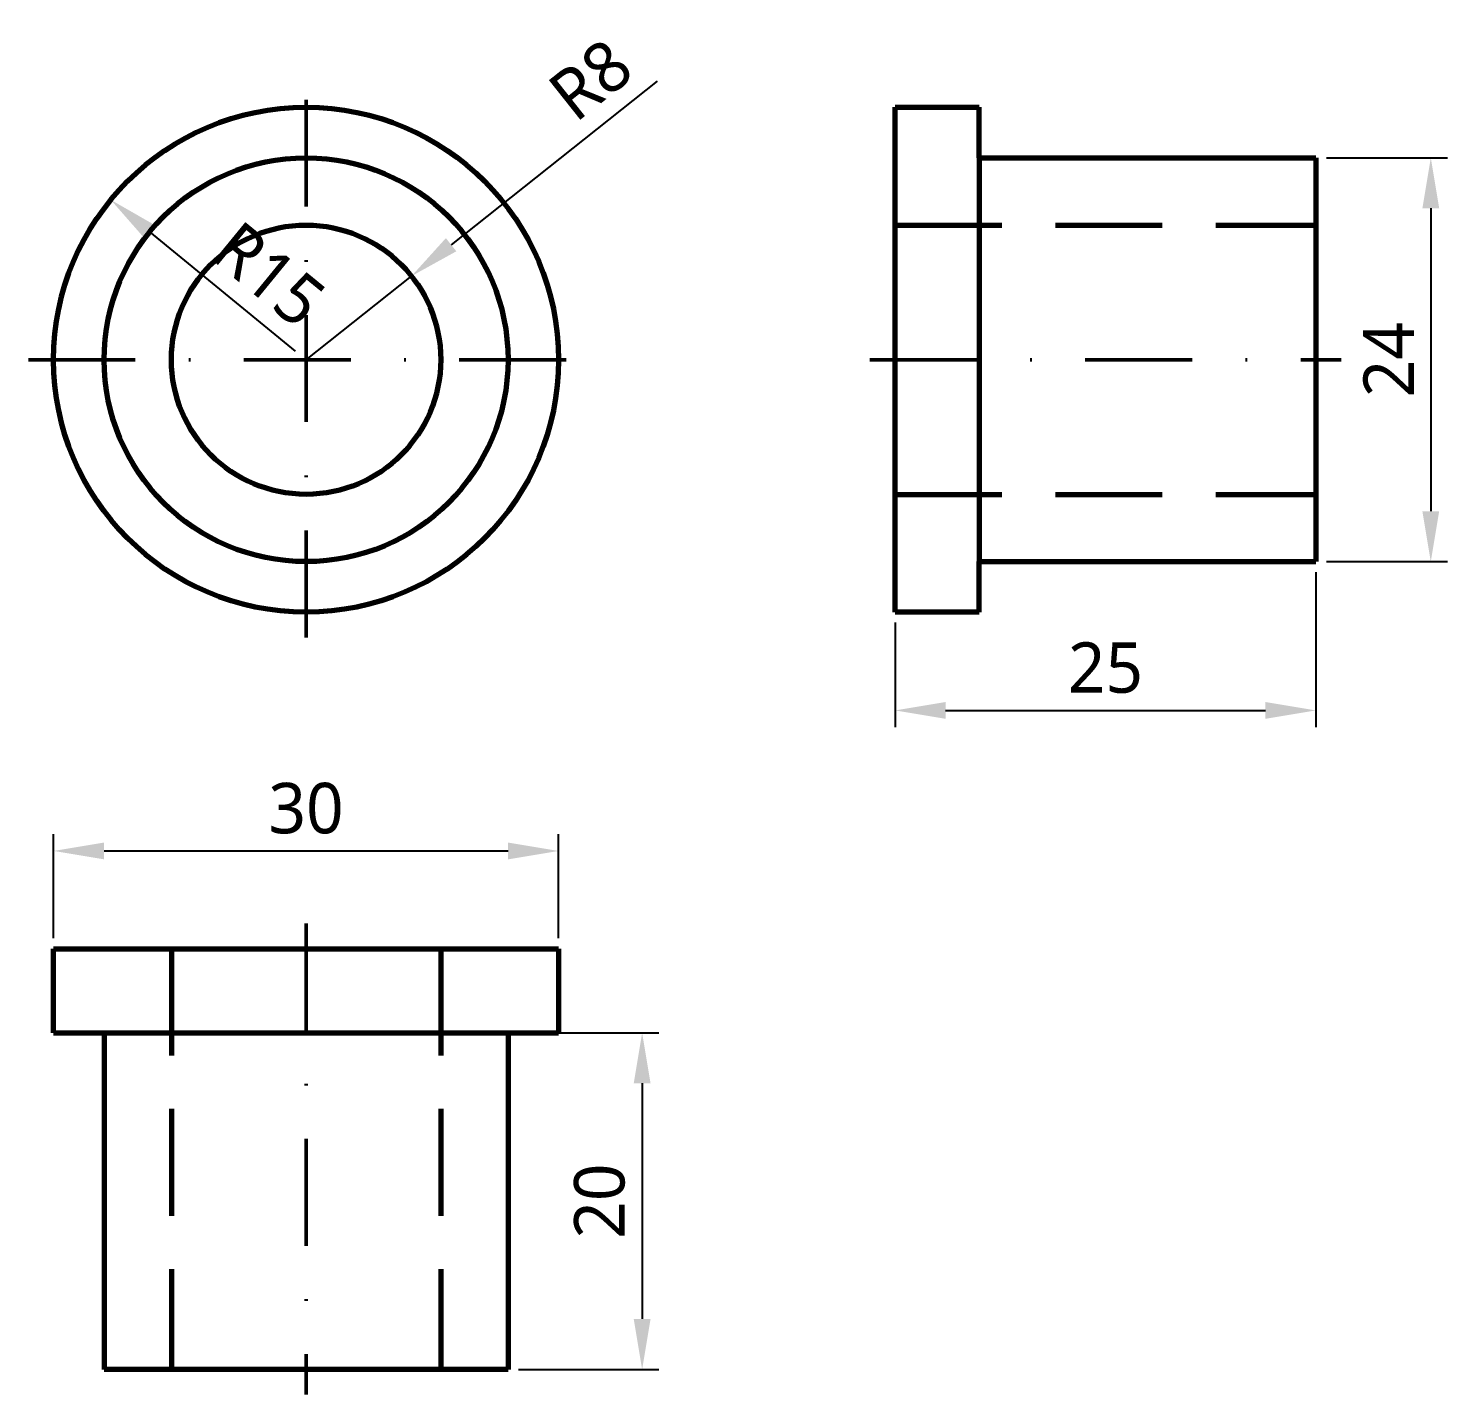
# Model space of a CAD drawing. Header units: millimetres. Extents: x 23586 to 25183, y 12357 to 12844.
# Drawn here: x 23990.7 to 24075.1, y 12605.4 to 12686.6 of the extents above; entities that cross this region are included whole.
import ezdxf

# ---------------------------------------------------------------- set-up
doc = ezdxf.new("R2010")
doc.units = ezdxf.units.MM
doc.linetypes.add('DASHDOT2', pattern=[12.7, 6.35, -3.175, 0, -3.175])
doc.linetypes.add('TRACEJADA2', pattern=[9.525, 6.35, -3.175])
doc.layers.add('Continua Larga', color=3, linetype='Continuous', lineweight=70)
doc.layers.add('tracejada larga', color=1, linetype='TRACEJADA2', lineweight=70, plot=False)
doc.layers.add('TraçoPonto Estreita', color=2, linetype='DASHDOT2', lineweight=50, plot=False)
doc.styles.add('Matheus_Aganete', font='trebuc.ttf', dxfattribs={"height": 3})
doc.dimstyles.new('Matheus', dxfattribs={"dimtxt": 3, "dimasz": 3, "dimexe": 1, "dimexo": 0.6245, "dimgap": 1, "dimtad": 1, "dimtxsty": 'Matheus_Aganete', "dimcen": 0, "dimadec": 0, "dimazin": 0, "dimtfac": 1, "dimtmove": 0, "dimatfit": 3, "dimfxl": 1, "dimarcsym": 0})

# ---------------------------------------------------------------- blocks, each defined once
blk = doc.blocks.new('*D22')
at = {"layer": 'Continua Larga', "color": 0, "lineweight": -2, "transparency": 16777216}
blk.add_line((24006.609, 12667.434), (23997.946, 12674.527), dxfattribs=at)
at = {"layer": 'Continua Larga', "color": 0, "transparency": 16777216}
blk.add_solid([(23998.263, 12674.914), (23997.629, 12674.14), (23995.625, 12676.428)], dxfattribs=at)
at = {"layer": 'Defpoints', "color": 0, "transparency": 16777216}
for p in [(23995.625, 12676.428), (24007.231, 12666.925)]:
    blk.add_point(p, dxfattribs=at)
at = {"layer": 'Continua Larga', "color": 0, "transparency": 16777216, "insert": (24005.035, 12671.98), "char_height": 3, "attachment_point": 5, "rotation": 320.68744, "style": 'Matheus_Aganete'}
blk.add_mtext('R15', dxfattribs=at)
blk = doc.blocks.new('*D23')
at = {"layer": 'Continua Larga', "color": 0, "lineweight": -2, "transparency": 16777216}
for p, q in [((24067.855, 12678.925), (24075.061, 12678.925)), ((24074.061, 12675.925), (24074.061, 12657.925)), ((24067.855, 12654.925), (24075.061, 12654.925))]:
    blk.add_line(p, q, dxfattribs=at)
at = {"layer": 'Continua Larga', "color": 0, "transparency": 16777216}
for points in [[(24073.561, 12675.925), (24074.561, 12675.925), (24074.061, 12678.925)], [(24073.561, 12657.925), (24074.561, 12657.925), (24074.061, 12654.925)]]:
    blk.add_solid(points, dxfattribs=at)
at = {"layer": 'Defpoints', "color": 0, "transparency": 16777216}
for p in [(24067.231, 12678.925), (24067.231, 12654.925), (24074.061, 12654.925)]:
    blk.add_point(p, dxfattribs=at)
at = {"layer": 'Continua Larga', "color": 0, "transparency": 16777216, "insert": (24071.555, 12666.925), "char_height": 3, "attachment_point": 5, "rotation": 90, "style": 'Matheus_Aganete'}
blk.add_mtext('24', dxfattribs=at)
blk = doc.blocks.new('*D24')
at = {"layer": 'Continua Larga', "color": 0, "lineweight": -2, "transparency": 16777216}
for p, q in [((23992.231, 12632.549), (23992.231, 12638.733)), ((24022.231, 12632.549), (24022.231, 12638.733)), ((23995.231, 12637.733), (24019.231, 12637.733))]:
    blk.add_line(p, q, dxfattribs=at)
at = {"layer": 'Continua Larga', "color": 0, "transparency": 16777216}
for points in [[(23995.231, 12638.233), (23995.231, 12637.233), (23992.231, 12637.733)], [(24019.231, 12638.233), (24019.231, 12637.233), (24022.231, 12637.733)]]:
    blk.add_solid(points, dxfattribs=at)
at = {"layer": 'Defpoints', "color": 0, "transparency": 16777216}
for p in [(24022.231, 12637.733), (23992.231, 12631.925), (24022.231, 12631.925)]:
    blk.add_point(p, dxfattribs=at)
at = {"layer": 'Continua Larga', "color": 0, "transparency": 16777216, "insert": (24007.231, 12640.259), "char_height": 3, "attachment_point": 5, "style": 'Matheus_Aganete'}
blk.add_mtext('30', dxfattribs=at)
blk = doc.blocks.new('*D25')
at = {"layer": 'Continua Larga', "color": 0, "lineweight": -2, "transparency": 16777216}
for p, q in [((24067.231, 12654.3), (24067.231, 12645.085)), ((24042.231, 12651.3), (24042.231, 12645.085)), ((24045.231, 12646.085), (24064.231, 12646.085))]:
    blk.add_line(p, q, dxfattribs=at)
at = {"layer": 'Continua Larga', "color": 0, "transparency": 16777216}
for points in [[(24045.231, 12646.585), (24045.231, 12645.585), (24042.231, 12646.085)], [(24064.231, 12646.585), (24064.231, 12645.585), (24067.231, 12646.085)]]:
    blk.add_solid(points, dxfattribs=at)
at = {"layer": 'Defpoints', "color": 0, "transparency": 16777216}
for p in [(24067.231, 12654.925), (24042.231, 12651.925), (24067.231, 12646.085)]:
    blk.add_point(p, dxfattribs=at)
at = {"layer": 'Continua Larga', "color": 0, "transparency": 16777216, "insert": (24054.731, 12648.611), "char_height": 3, "attachment_point": 5, "style": 'Matheus_Aganete'}
blk.add_mtext('25', dxfattribs=at)
blk = doc.blocks.new('*D26')
at = {"layer": 'Continua Larga', "color": 0, "lineweight": -2, "transparency": 16777216}
for p, q in [((24019.855, 12626.925), (24028.2, 12626.925)), ((24027.2, 12623.925), (24027.2, 12609.925)), ((24019.855, 12606.925), (24028.2, 12606.925))]:
    blk.add_line(p, q, dxfattribs=at)
at = {"layer": 'Continua Larga', "color": 0, "transparency": 16777216}
for points in [[(24026.7, 12623.925), (24027.7, 12623.925), (24027.2, 12626.925)], [(24026.7, 12609.925), (24027.7, 12609.925), (24027.2, 12606.925)]]:
    blk.add_solid(points, dxfattribs=at)
at = {"layer": 'Defpoints', "color": 0, "transparency": 16777216}
for p in [(24019.231, 12626.925), (24019.231, 12606.925), (24027.2, 12606.925)]:
    blk.add_point(p, dxfattribs=at)
at = {"layer": 'Continua Larga', "color": 0, "transparency": 16777216, "insert": (24024.674, 12616.925), "char_height": 3, "attachment_point": 5, "rotation": 90, "style": 'Matheus_Aganete'}
blk.add_mtext('20', dxfattribs=at)
blk = doc.blocks.new('*D27')
at = {"layer": 'Continua Larga', "color": 0, "lineweight": -2, "transparency": 16777216}
for p, q in [((24028.092, 12683.472), (24015.849, 12673.761)), ((24007.231, 12666.925), (24013.498, 12671.896))]:
    blk.add_line(p, q, dxfattribs=at)
at = {"layer": 'Continua Larga', "color": 0, "transparency": 16777216}
blk.add_solid([(24015.538, 12674.152), (24016.159, 12673.369), (24013.498, 12671.896)], dxfattribs=at)
at = {"layer": 'Defpoints', "color": 0, "transparency": 16777216}
for p in [(24013.498, 12671.896), (24007.231, 12666.925)]:
    blk.add_point(p, dxfattribs=at)
at = {"layer": 'Continua Larga', "color": 0, "transparency": 16777216, "insert": (24024.138, 12683.56), "char_height": 3, "attachment_point": 5, "rotation": 38.42159, "style": 'Matheus_Aganete'}
blk.add_mtext('R8', dxfattribs=at)

msp = doc.modelspace()

# ---------------------------------------------------------------- linework, layer by layer
at = {"layer": 'Continua Larga'}
for p, q in [((24042.231, 12651.925), (24042.231, 12681.925)), ((24042.231, 12681.925), (24047.231, 12681.925)), ((24047.231, 12678.925), (24047.231, 12681.925)), ((24047.231, 12678.925), (24067.231, 12678.925)), ((24047.231, 12678.925), (24047.231, 12654.925)), ((24067.231, 12678.925), (24067.231, 12654.925)), ((24047.231, 12651.925), (24047.231, 12654.925)), ((24047.231, 12654.925), (24067.231, 12654.925)), ((24047.231, 12651.925), (24042.231, 12651.925)), ((23992.231, 12631.925), (24022.231, 12631.925)), ((23992.231, 12626.925), (23992.231, 12631.925)), ((24022.231, 12631.925), (24022.231, 12626.925)), ((23992.231, 12626.925), (24022.231, 12626.925)), ((23995.231, 12626.925), (23995.231, 12606.925)), ((24019.231, 12626.925), (24019.231, 12606.925)), ((24019.231, 12606.925), (23995.231, 12606.925))]:
    msp.add_line(p, q, dxfattribs=at)
for radius in [15, 12, 8]:
    msp.add_circle((24007.231, 12666.925), radius, dxfattribs=at)
at = {"layer": 'tracejada larga'}
for p, q in [((24042.231, 12674.925), (24067.231, 12674.925)), ((24042.231, 12658.925), (24067.231, 12658.925)), ((23999.231, 12631.925), (23999.231, 12606.925)), ((24015.231, 12631.925), (24015.231, 12606.925))]:
    msp.add_line(p, q, dxfattribs=at)
at = {"layer": 'TraçoPonto Estreita'}
for p, q in [((24007.231, 12650.425), (24007.231, 12683.425)), ((23990.731, 12666.925), (24023.731, 12666.925)), ((24040.731, 12666.925), (24068.731, 12666.925)), ((24007.231, 12633.425), (24007.231, 12605.425))]:
    msp.add_line(p, q, dxfattribs=at)

# ---------------------------------------------------------------- dimensions: what is measured, and where the dimension line sits
at = {"layer": 'Continua Larga'}
for mpoint, picture, middle in [((24013.498, 12671.896), '*D27', (24025.708, 12681.581)), ((23995.625, 12676.428), '*D22', (24003.438, 12670.03))]:
    dim = msp.add_radius_dim(center=(24007.231, 12666.925), mpoint=mpoint, dimstyle='Matheus', dxfattribs=at)
    dim.commit()
    dim.dimension.update_dxf_attribs({"geometry": picture, "text_midpoint": middle, "dimtype": 164})
for base, p1, p2, picture, middle in [((24074.061, 12654.925), (24067.231, 12678.925), (24067.231, 12654.925), '*D23', (24071.555, 12666.925)), ((24027.2, 12606.925), (24019.231, 12626.925), (24019.231, 12606.925), '*D26', (24024.674, 12616.925))]:
    dim = msp.add_linear_dim(base=base, p1=p1, p2=p2, angle=90, dimstyle='Matheus', dxfattribs=at)
    dim.commit()
    dim.dimension.update_dxf_attribs({"geometry": picture, "text_midpoint": middle})
for base, p1, p2, picture, middle in [((24067.231, 12646.085), (24042.231, 12651.925), (24067.231, 12654.925), '*D25', (24054.731, 12648.611)), ((24022.231, 12637.733), (23992.231, 12631.925), (24022.231, 12631.925), '*D24', (24007.231, 12640.259))]:
    dim = msp.add_linear_dim(base=base, p1=p1, p2=p2, dimstyle='Matheus', dxfattribs=at)
    dim.commit()
    dim.dimension.update_dxf_attribs({"geometry": picture, "text_midpoint": middle})

doc.saveas('drawing.dxf')
